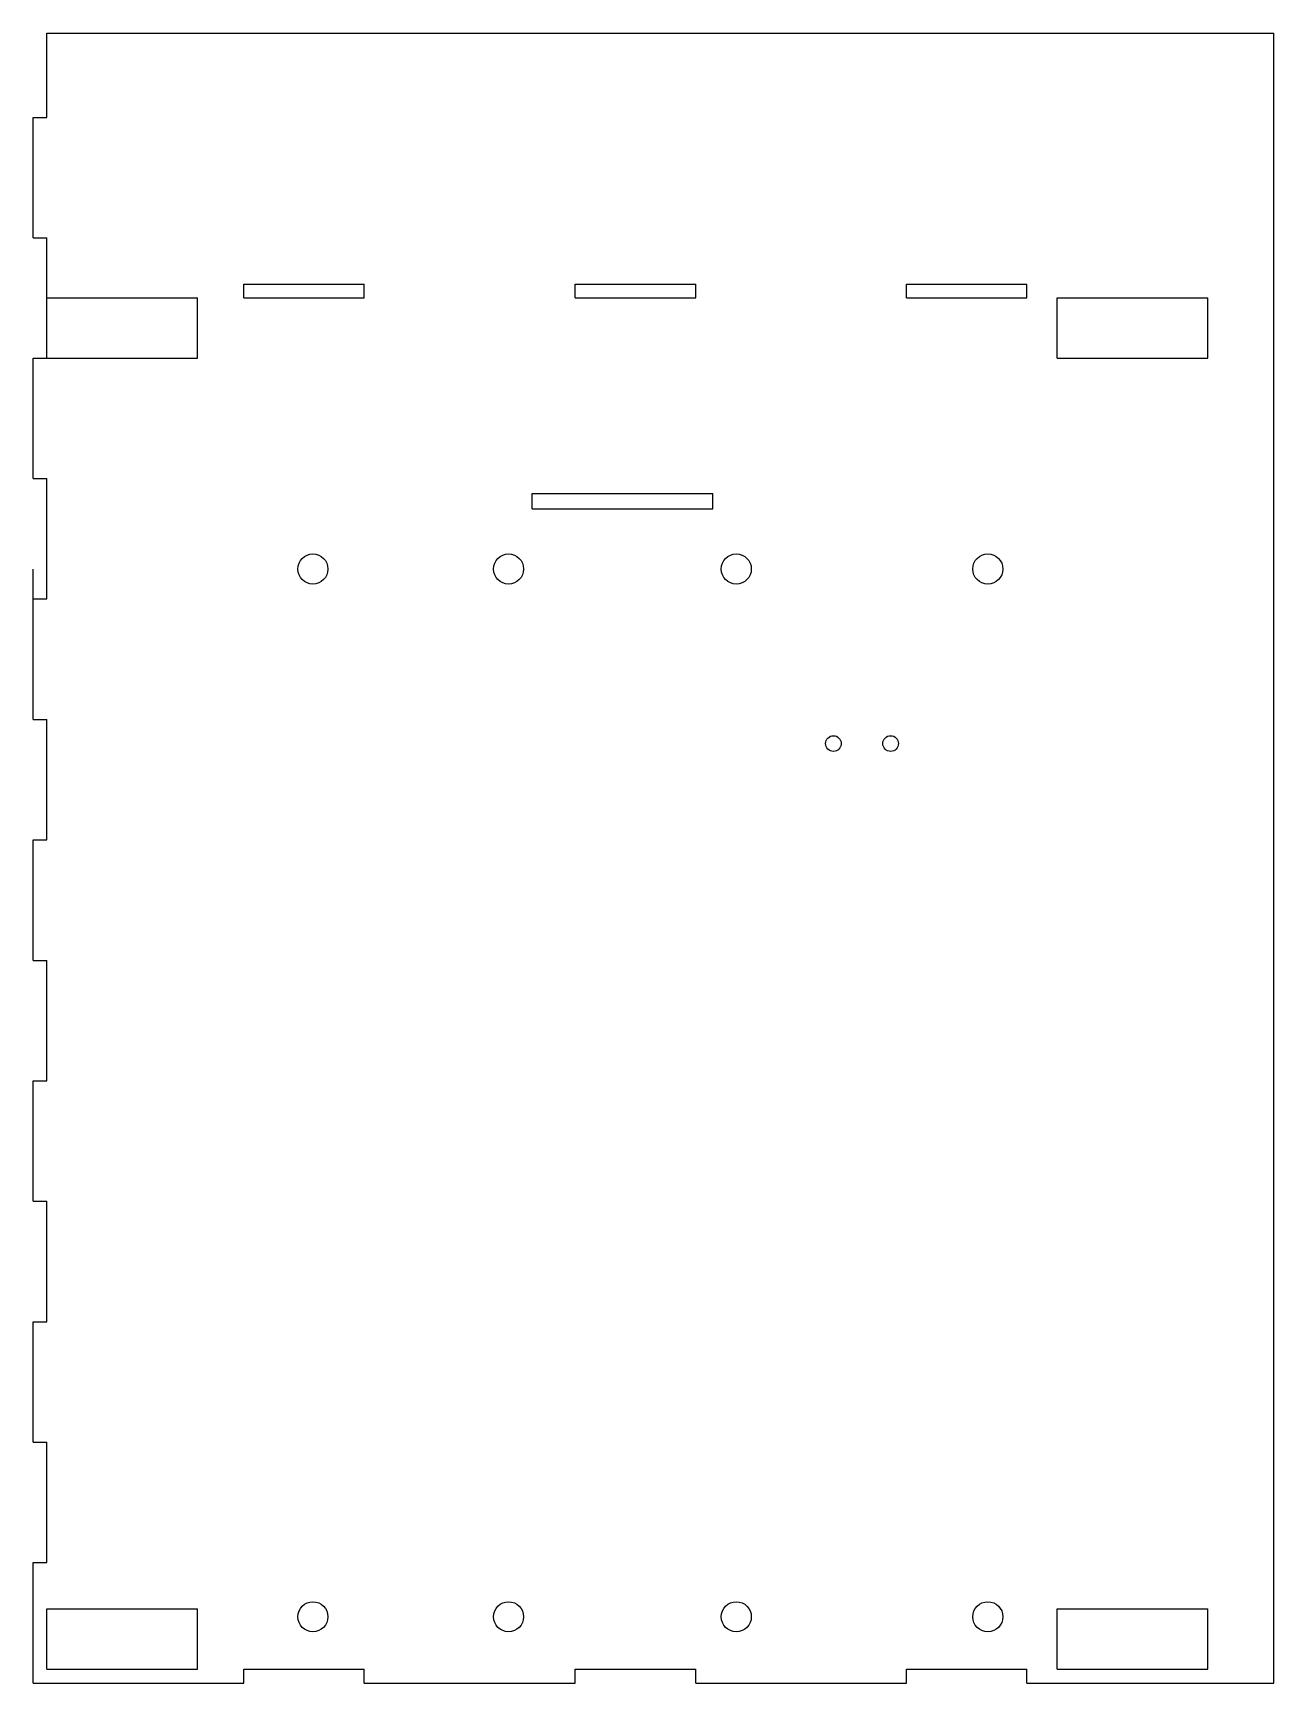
# Model space of a CAD drawing. Extents: x 0 to 8.1, y 0 to 10.8.
import ezdxf

# ---------------------------------------------------------------- set-up
doc = ezdxf.new("R2010")
doc.units = 0
doc.header["$MEASUREMENT"] = 0
doc.layers.add('MODELSKETCH_VISIBLE', color=7, linetype='CONTINUOUS')

msp = doc.modelspace()

# ---------------------------------------------------------------- linework, layer by layer
at = {"layer": 'MODELSKETCH_VISIBLE'}
for p, q in [((0.091, 10.787), (8.11, 10.787)), ((0.091, 10.236), (0.091, 10.787)), ((8.11, 0), (8.11, 10.787)), ((0, 9.449), (0, 10.236)), ((0, 10.236), (0.091, 10.236)), ((0, 9.449), (0.091, 9.449)), ((0.091, 8.661), (0.091, 9.449)), ((1.378, 9.146), (2.165, 9.146)), ((1.378, 9.055), (1.378, 9.146)), ((2.165, 9.055), (2.165, 9.146)), ((3.543, 9.055), (3.543, 9.146)), ((3.543, 9.146), (4.331, 9.146)), ((4.331, 9.055), (4.331, 9.146)), ((5.709, 9.055), (5.709, 9.146)), ((5.709, 9.146), (6.496, 9.146)), ((6.496, 9.055), (6.496, 9.146)), ((0.091, 9.055), (1.075, 9.055)), ((0.091, 8.661), (0.091, 9.055)), ((1.075, 8.661), (1.075, 9.055)), ((1.378, 9.055), (2.165, 9.055)), ((3.543, 9.055), (4.331, 9.055)), ((5.709, 9.055), (6.496, 9.055)), ((6.693, 8.661), (6.693, 9.055)), ((6.693, 9.055), (7.677, 9.055)), ((7.677, 8.661), (7.677, 9.055)), ((0, 7.874), (0, 8.661)), ((0, 8.661), (0.091, 8.661)), ((0.091, 8.661), (1.075, 8.661)), ((6.693, 8.661), (7.677, 8.661)), ((0, 7.874), (0.091, 7.874)), ((0.091, 7.087), (0.091, 7.874)), ((3.262, 7.776), (4.443, 7.776)), ((3.262, 7.677), (3.262, 7.776)), ((4.443, 7.677), (4.443, 7.776)), ((3.262, 7.677), (4.443, 7.677)), ((0, 6.299), (0, 7.283)), ((0, 7.087), (0.091, 7.087)), ((0, 6.299), (0.091, 6.299)), ((0.091, 5.512), (0.091, 6.299)), ((0, 4.724), (0, 5.512)), ((0, 5.512), (0.091, 5.512)), ((0, 4.724), (0.091, 4.724)), ((0.091, 3.937), (0.091, 4.724)), ((0, 3.15), (0, 3.937)), ((0, 3.937), (0.091, 3.937)), ((0, 3.15), (0.091, 3.15)), ((0.091, 2.362), (0.091, 3.15)), ((0, 1.575), (0, 2.362)), ((0, 2.362), (0.091, 2.362)), ((0, 1.575), (0.091, 1.575)), ((0.091, 0.787), (0.091, 1.575)), ((0, 0), (0, 0.787)), ((0, 0.787), (0.091, 0.787)), ((0.091, 0.091), (0.091, 0.484)), ((0.091, 0.484), (1.075, 0.484)), ((1.075, 0.091), (1.075, 0.484)), ((6.693, 0.091), (6.693, 0.484)), ((6.693, 0.484), (7.677, 0.484)), ((7.677, 0.091), (7.677, 0.484)), ((0, 0), (1.378, 0)), ((0.091, 0.091), (1.075, 0.091)), ((1.378, 0), (1.378, 0.091)), ((1.378, 0.091), (2.165, 0.091)), ((2.165, 0), (2.165, 0.091)), ((2.165, 0), (3.543, 0)), ((3.543, 0), (3.543, 0.091)), ((3.543, 0.091), (4.331, 0.091)), ((4.331, 0), (4.331, 0.091)), ((4.331, 0), (5.709, 0)), ((5.709, 0.091), (6.496, 0.091)), ((5.709, 0), (5.709, 0.091)), ((6.496, 0), (6.496, 0.091)), ((6.496, 0), (8.11, 0)), ((6.693, 0.091), (7.677, 0.091))]:
    msp.add_line(p, q, dxfattribs=at)
for centre, radius in [((1.829, 7.283), 0.0984), ((3.108, 7.283), 0.0984), ((4.596, 7.283), 0.0984), ((6.24, 7.283), 0.0984), ((5.231, 6.142), 0.0512), ((5.605, 6.142), 0.0512), ((1.829, 0.433), 0.0984), ((3.108, 0.433), 0.0984), ((4.596, 0.433), 0.0984), ((6.24, 0.433), 0.0984)]:
    msp.add_circle(centre, radius, dxfattribs=at)

doc.saveas('drawing.dxf')
